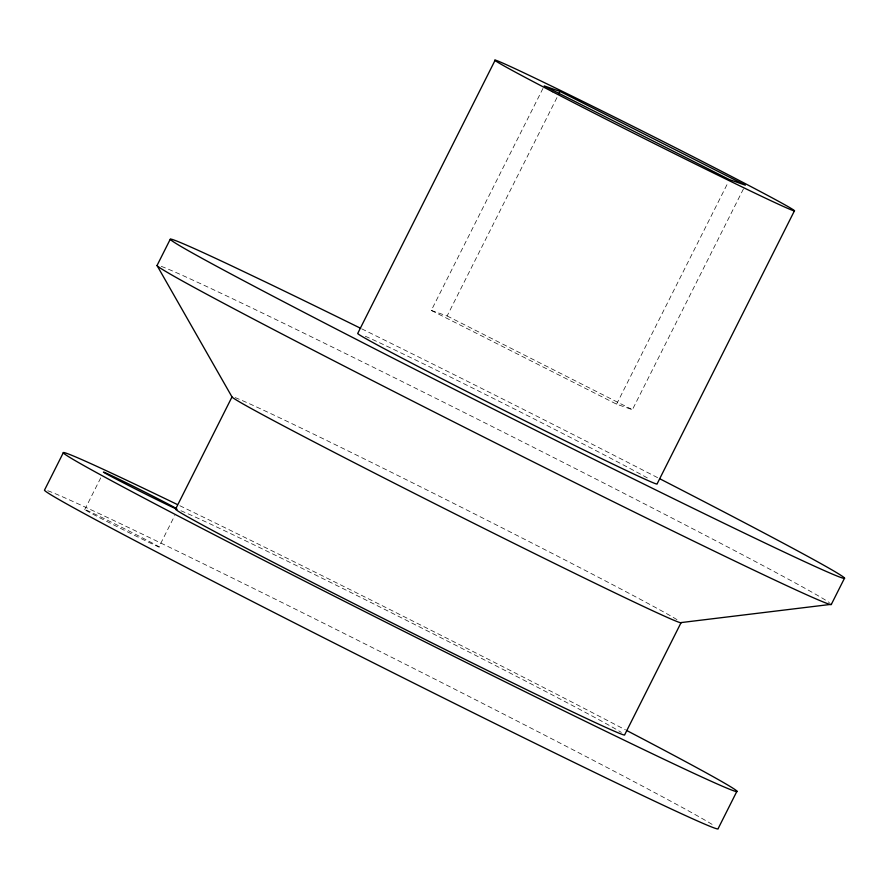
<?xml version="1.0" encoding="UTF-8"?>
<svg xmlns="http://www.w3.org/2000/svg" width="889" height="889" viewBox="0 0 889 889"><rect width="100%" height="100%" fill="white"/><g stroke="black" fill="none" stroke-linecap="round" stroke-linejoin="round"><path stroke-width="0.67" stroke-dasharray="4.45 3.33" d="M84.722 509.653L101.224 476.893M158.942 546.979A41.894 0.733 26.7 0 0 107.925 520.454A41.894 0.733 26.7 0 0 98.79 517.265A41.894 0.733 26.7 0 0 158.942 546.979L174.722 515.587M743.46 188.879L632.401 409.696L616.577 404.173L431.298 310.439L542.979 88.389M431.298 310.439L447.123 315.973L557.559 96.401M616.577 404.173L728.258 182.123M447.123 315.973L632.401 409.696M365.301 336.253A167.577 2.923 26.7 0 1 506.708 405.106A167.577 2.923 26.7 0 1 649.026 478.871M47.773 490.739A377.058 6.579 26.7 0 1 376.003 649.437A377.058 6.579 26.7 0 1 713.122 825.025M179.834 505.719A377.058 6.579 26.7 0 1 625.456 729.858M180.934 510.764A251.376 4.389 26.7 0 1 405.395 619.789A251.376 4.389 26.7 0 1 621.333 732.414M161.231 266.344A377.447 6.59 26.7 0 1 502.441 431.687A377.447 6.59 26.7 0 1 829.381 602.62M235.129 397.616A251.376 4.389 26.7 0 1 455.979 504.552A251.376 4.389 26.7 0 1 677.796 620.144M361.712 328.83A377.447 6.59 26.7 0 1 658.304 478.004"/><path stroke-width="1.33" d="M844.55 578.117L831.371 604.32L681.107 622.578A251.376 4.389 26.7 0 1 460.08 516.442A251.376 4.389 26.7 0 1 232.007 396.939L157.031 265.511L170.21 239.319M63.275 452.801L44.45 490.228A377.058 6.579 26.7 0 0 386.548 669.461A377.058 6.579 26.7 0 0 718.101 828.67L736.925 791.254M232.007 396.939L175.544 509.208A251.376 4.389 26.7 0 0 403.617 628.701A251.376 4.389 26.7 0 0 624.645 734.847L681.107 622.578M495.073 60.33L357.678 333.508A167.577 2.923 26.7 0 0 509.719 413.174A167.577 2.923 26.7 0 0 657.082 483.927L794.477 210.749M558.803 93.912L560.048 91.434L745.326 185.168L729.502 179.634L544.224 85.911L560.048 91.434M626.612 730.458A377.058 6.579 26.7 0 1 640.902 748.249A377.058 6.579 26.7 0 1 155.797 504.274A377.058 6.579 26.7 0 1 177.333 504.508M177.167 509.319A41.894 0.733 26.7 0 1 121.193 481.694A41.894 0.733 26.7 0 1 116.526 478.026A41.894 0.733 26.7 0 1 175.433 507.963M831.371 604.32A377.447 6.59 26.7 0 1 499.485 444.945A377.447 6.59 26.7 0 1 157.031 265.511M659.582 478.66A377.447 6.59 26.7 0 1 800.622 559.792A377.447 6.59 26.7 0 1 326.963 324.241A377.447 6.59 26.7 0 1 231.496 265.778L265.233 281.846A377.447 6.59 26.7 0 1 360.49 328.23M552.391 91.667A167.577 2.923 26.7 0 0 792.999 210.515A167.577 2.923 26.7 0 0 588.94 104.424A167.577 2.923 26.7 0 0 552.391 91.667"/></g></svg>
